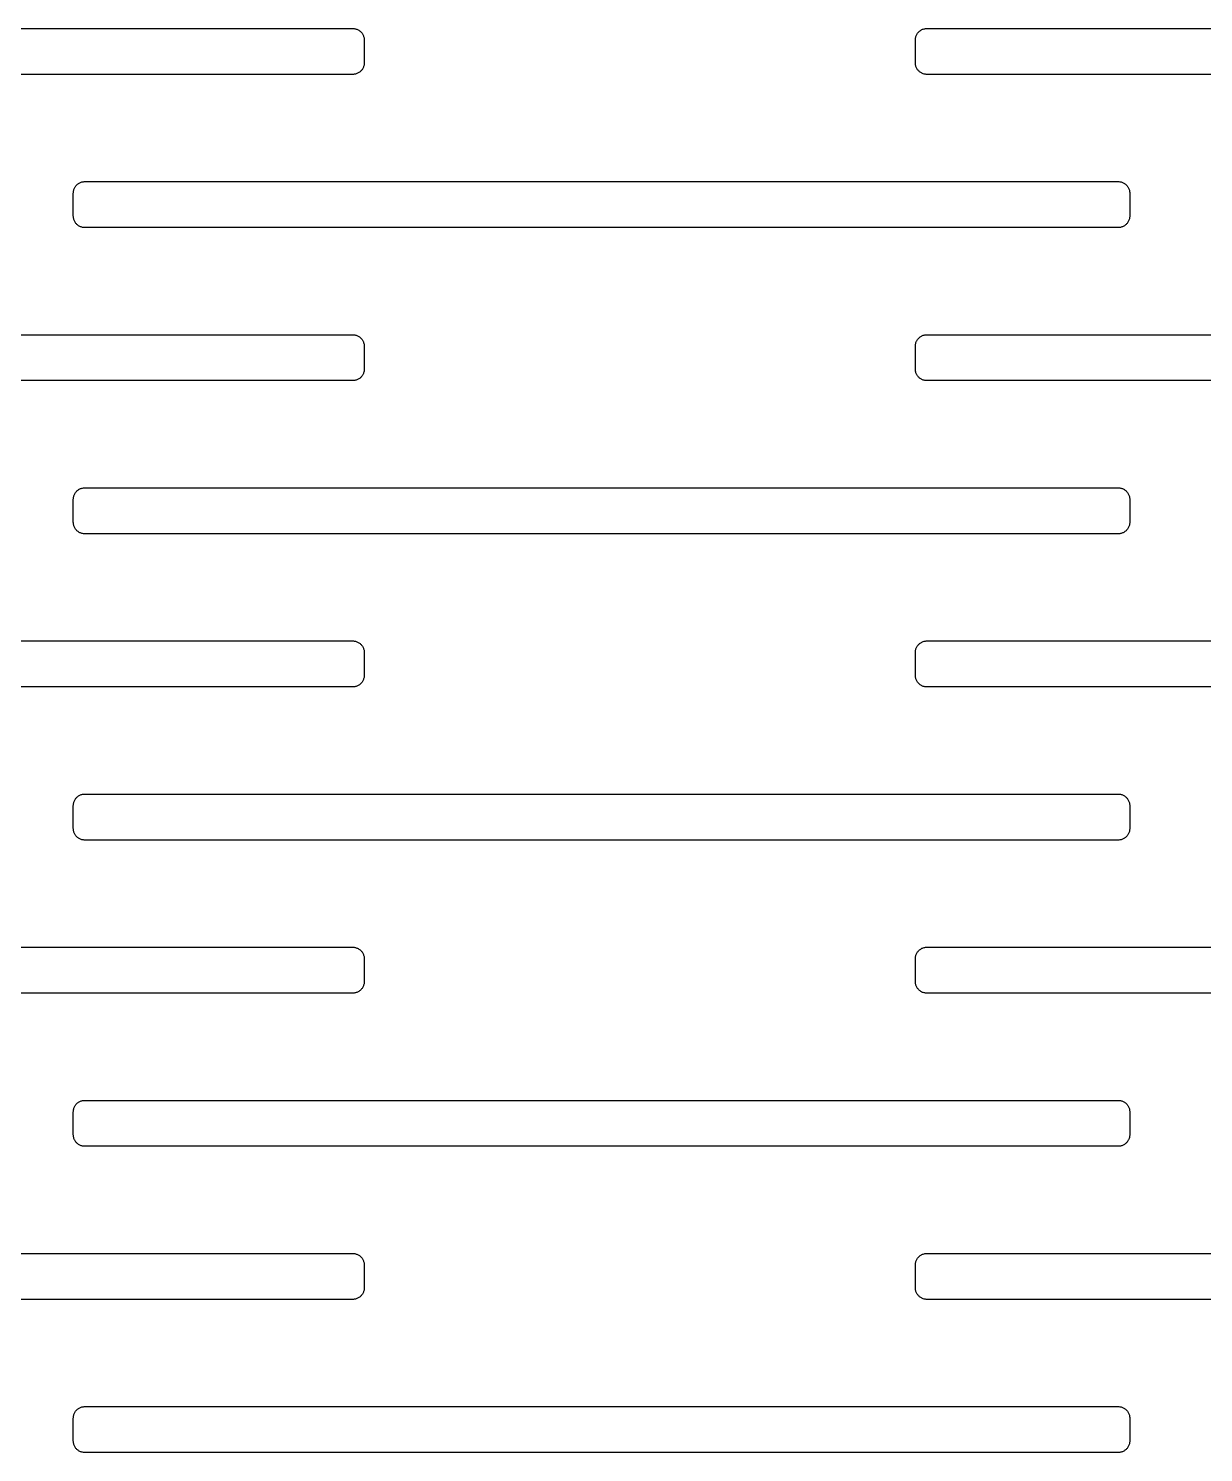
# Model space of a CAD drawing. Header units: metres. Extents: x -156 to 156, y -163 to 163.
# Drawn here: x -100.47 to -69.77, y -77.3 to -40.1 of the extents above; entities that cross this region are included whole.
import ezdxf

# ---------------------------------------------------------------- set-up
doc = ezdxf.new("R2010")
doc.units = ezdxf.units.M

msp = doc.modelspace()

# ---------------------------------------------------------------- linework, layer by layer
for p, q in [((-119, -40.1), (-92, -40.1)), ((-92, -40.1), (-91.9812, -40.1006)), ((-91.9812, -40.1006), (-91.9624, -40.1024)), ((-91.9624, -40.1024), (-91.9438, -40.1053)), ((-91.9438, -40.1053), (-91.9254, -40.1094)), ((-91.9254, -40.1094), (-91.9073, -40.1147)), ((-91.9073, -40.1147), (-91.8896, -40.1211)), ((-91.8896, -40.1211), (-91.8723, -40.1286)), ((-91.8723, -40.1286), (-91.8555, -40.1371)), ((-91.8555, -40.1371), (-91.8392, -40.1467)), ((-91.8392, -40.1467), (-91.8237, -40.1573)), ((-91.8237, -40.1573), (-91.8088, -40.1688)), ((-91.8088, -40.1688), (-91.7946, -40.1813)), ((-77.2054, -40.1813), (-77.1912, -40.1688)), ((-77.1912, -40.1688), (-77.1763, -40.1573)), ((-77.1763, -40.1573), (-77.1608, -40.1467)), ((-77.1608, -40.1467), (-77.1445, -40.1371)), ((-77.1445, -40.1371), (-77.1277, -40.1286)), ((-77.1277, -40.1286), (-77.1104, -40.1211)), ((-77.1104, -40.1211), (-77.0927, -40.1147)), ((-77.0927, -40.1147), (-77.0746, -40.1094)), ((-77.0746, -40.1094), (-77.0562, -40.1053)), ((-77.0562, -40.1053), (-77.0376, -40.1024)), ((-77.0376, -40.1024), (-77.0188, -40.1006)), ((-77.0188, -40.1006), (-77, -40.1)), ((-77, -40.1), (-50, -40.1)), ((-91.7946, -40.1813), (-91.7813, -40.1946)), ((-91.7813, -40.1946), (-91.7688, -40.2088)), ((-91.7688, -40.2088), (-91.7573, -40.2237)), ((-91.7573, -40.2237), (-91.7467, -40.2392)), ((-91.7467, -40.2392), (-91.7371, -40.2555)), ((-91.7371, -40.2555), (-91.7285, -40.2723)), ((-91.7285, -40.2723), (-91.7211, -40.2896)), ((-91.7211, -40.2896), (-91.7147, -40.3073)), ((-91.7147, -40.3073), (-91.7094, -40.3254)), ((-91.7094, -40.3254), (-91.7053, -40.3438)), ((-91.7053, -40.3438), (-91.7024, -40.3624)), ((-91.7024, -40.3624), (-91.7006, -40.3812)), ((-91.7006, -40.3812), (-91.7, -40.4)), ((-91.7, -40.4), (-91.7, -41)), ((-77.3, -40.4), (-77.2994, -40.3812)), ((-77.3, -41), (-77.3, -40.4)), ((-77.2994, -40.3812), (-77.2976, -40.3624)), ((-77.2976, -40.3624), (-77.2947, -40.3438)), ((-77.2947, -40.3438), (-77.2906, -40.3254)), ((-77.2906, -40.3254), (-77.2853, -40.3073)), ((-77.2853, -40.3073), (-77.2789, -40.2896)), ((-77.2789, -40.2896), (-77.2714, -40.2723)), ((-77.2714, -40.2723), (-77.2629, -40.2555)), ((-77.2629, -40.2555), (-77.2533, -40.2392)), ((-77.2533, -40.2392), (-77.2427, -40.2237)), ((-77.2427, -40.2237), (-77.2312, -40.2088)), ((-77.2312, -40.2088), (-77.2187, -40.1946)), ((-77.2187, -40.1946), (-77.2054, -40.1813)), ((-91.9254, -41.2906), (-91.9438, -41.2947)), ((-91.9073, -41.2853), (-91.9254, -41.2906)), ((-91.8896, -41.2789), (-91.9073, -41.2853)), ((-91.8723, -41.2714), (-91.8896, -41.2789)), ((-91.8555, -41.2629), (-91.8723, -41.2714)), ((-91.8392, -41.2533), (-91.8555, -41.2629)), ((-91.8237, -41.2427), (-91.8392, -41.2533)), ((-91.8088, -41.2312), (-91.8237, -41.2427)), ((-91.7946, -41.2187), (-91.8088, -41.2312)), ((-91.7813, -41.2054), (-91.7946, -41.2187)), ((-91.7688, -41.1912), (-91.7813, -41.2054)), ((-91.7573, -41.1763), (-91.7688, -41.1912)), ((-91.7467, -41.1607), (-91.7573, -41.1763)), ((-91.7371, -41.1445), (-91.7467, -41.1607)), ((-91.7285, -41.1277), (-91.7371, -41.1445)), ((-91.7211, -41.1104), (-91.7285, -41.1277)), ((-91.7147, -41.0927), (-91.7211, -41.1104)), ((-91.7094, -41.0746), (-91.7147, -41.0927)), ((-91.7053, -41.0562), (-91.7094, -41.0746)), ((-91.7024, -41.0376), (-91.7053, -41.0562)), ((-91.7006, -41.0188), (-91.7024, -41.0376)), ((-91.7, -41), (-91.7006, -41.0188)), ((-77.2994, -41.0188), (-77.3, -41)), ((-77.2976, -41.0376), (-77.2994, -41.0188)), ((-77.2947, -41.0562), (-77.2976, -41.0376)), ((-77.2906, -41.0746), (-77.2947, -41.0562)), ((-77.2853, -41.0927), (-77.2906, -41.0746)), ((-77.2789, -41.1104), (-77.2853, -41.0927)), ((-77.2714, -41.1277), (-77.2789, -41.1104)), ((-77.2629, -41.1445), (-77.2714, -41.1277)), ((-77.2533, -41.1607), (-77.2629, -41.1445)), ((-77.2427, -41.1763), (-77.2533, -41.1607)), ((-77.2312, -41.1912), (-77.2427, -41.1763)), ((-77.2187, -41.2054), (-77.2312, -41.1912)), ((-77.2054, -41.2187), (-77.2187, -41.2054)), ((-77.1912, -41.2312), (-77.2054, -41.2187)), ((-77.1763, -41.2427), (-77.1912, -41.2312)), ((-77.1608, -41.2533), (-77.1763, -41.2427)), ((-77.1445, -41.2629), (-77.1608, -41.2533)), ((-77.1277, -41.2714), (-77.1445, -41.2629)), ((-77.1104, -41.2789), (-77.1277, -41.2714)), ((-77.0927, -41.2853), (-77.1104, -41.2789)), ((-77.0746, -41.2906), (-77.0927, -41.2853)), ((-77.0562, -41.2947), (-77.0746, -41.2906)), ((-92, -41.3), (-119, -41.3)), ((-91.9812, -41.2994), (-92, -41.3)), ((-91.9624, -41.2976), (-91.9812, -41.2994)), ((-91.9438, -41.2947), (-91.9624, -41.2976)), ((-77.0376, -41.2976), (-77.0562, -41.2947)), ((-77.0188, -41.2994), (-77.0376, -41.2976)), ((-77, -41.3), (-77.0188, -41.2994)), ((-50, -41.3), (-77, -41.3)), ((-99.2714, -44.2723), (-99.2629, -44.2555)), ((-99.2629, -44.2555), (-99.2533, -44.2392)), ((-99.2533, -44.2392), (-99.2427, -44.2237)), ((-99.2427, -44.2237), (-99.2312, -44.2088)), ((-99.2312, -44.2088), (-99.2187, -44.1946)), ((-99.2187, -44.1946), (-99.2054, -44.1813)), ((-99.2054, -44.1813), (-99.1912, -44.1688)), ((-99.1912, -44.1688), (-99.1763, -44.1573)), ((-99.1763, -44.1573), (-99.1608, -44.1467)), ((-99.1608, -44.1467), (-99.1445, -44.1371)), ((-99.1445, -44.1371), (-99.1277, -44.1286)), ((-99.1277, -44.1286), (-99.1104, -44.1211)), ((-99.1104, -44.1211), (-99.0927, -44.1147)), ((-99.0927, -44.1147), (-99.0746, -44.1094)), ((-99.0746, -44.1094), (-99.0562, -44.1053)), ((-99.0562, -44.1053), (-99.0376, -44.1024)), ((-99.0376, -44.1024), (-99.0188, -44.1006)), ((-99.0188, -44.1006), (-99, -44.1)), ((-99, -44.1), (-72, -44.1)), ((-72, -44.1), (-71.9812, -44.1006)), ((-71.9812, -44.1006), (-71.9624, -44.1024)), ((-71.9624, -44.1024), (-71.9438, -44.1053)), ((-71.9438, -44.1053), (-71.9254, -44.1094)), ((-71.9254, -44.1094), (-71.9073, -44.1147)), ((-71.9073, -44.1147), (-71.8896, -44.1211)), ((-71.8896, -44.1211), (-71.8723, -44.1286)), ((-71.8723, -44.1286), (-71.8555, -44.1371)), ((-71.8555, -44.1371), (-71.8392, -44.1467)), ((-71.8392, -44.1467), (-71.8237, -44.1573)), ((-71.8237, -44.1573), (-71.8088, -44.1688)), ((-71.8088, -44.1688), (-71.7946, -44.1813)), ((-71.7946, -44.1813), (-71.7813, -44.1946)), ((-71.7813, -44.1946), (-71.7688, -44.2088)), ((-71.7688, -44.2088), (-71.7573, -44.2237)), ((-71.7573, -44.2237), (-71.7467, -44.2392)), ((-71.7467, -44.2392), (-71.7371, -44.2555)), ((-71.7371, -44.2555), (-71.7285, -44.2723)), ((-99.3, -44.4), (-99.2994, -44.3812)), ((-99.3, -45), (-99.3, -44.4)), ((-99.2994, -44.3812), (-99.2976, -44.3624)), ((-99.2976, -44.3624), (-99.2947, -44.3438)), ((-99.2947, -44.3438), (-99.2906, -44.3254)), ((-99.2906, -44.3254), (-99.2853, -44.3073)), ((-99.2853, -44.3073), (-99.2789, -44.2896)), ((-99.2789, -44.2896), (-99.2714, -44.2723)), ((-71.7285, -44.2723), (-71.7211, -44.2896)), ((-71.7211, -44.2896), (-71.7147, -44.3073)), ((-71.7147, -44.3073), (-71.7094, -44.3254)), ((-71.7094, -44.3254), (-71.7053, -44.3438)), ((-71.7053, -44.3438), (-71.7024, -44.3624)), ((-71.7024, -44.3624), (-71.7006, -44.3812)), ((-71.7006, -44.3812), (-71.7, -44.4)), ((-71.7, -44.4), (-71.7, -45)), ((-99.2994, -45.0188), (-99.3, -45)), ((-71.7, -45), (-71.7006, -45.0188)), ((-99.2976, -45.0376), (-99.2994, -45.0188)), ((-99.2947, -45.0562), (-99.2976, -45.0376)), ((-99.2906, -45.0746), (-99.2947, -45.0562)), ((-99.2853, -45.0927), (-99.2906, -45.0746)), ((-99.2789, -45.1104), (-99.2853, -45.0927)), ((-99.2714, -45.1277), (-99.2789, -45.1104)), ((-99.2629, -45.1445), (-99.2714, -45.1277)), ((-99.2533, -45.1607), (-99.2629, -45.1445)), ((-99.2427, -45.1763), (-99.2533, -45.1607)), ((-99.2312, -45.1912), (-99.2427, -45.1763)), ((-99.2187, -45.2054), (-99.2312, -45.1912)), ((-99.2054, -45.2187), (-99.2187, -45.2054)), ((-99.1912, -45.2312), (-99.2054, -45.2187)), ((-99.1763, -45.2427), (-99.1912, -45.2312)), ((-99.1608, -45.2533), (-99.1763, -45.2427)), ((-99.1445, -45.2629), (-99.1608, -45.2533)), ((-99.1277, -45.2714), (-99.1445, -45.2629)), ((-99.1104, -45.2789), (-99.1277, -45.2714)), ((-99.0927, -45.2853), (-99.1104, -45.2789)), ((-99.0746, -45.2906), (-99.0927, -45.2853)), ((-99.0562, -45.2947), (-99.0746, -45.2906)), ((-99.0376, -45.2976), (-99.0562, -45.2947)), ((-99.0188, -45.2994), (-99.0376, -45.2976)), ((-99, -45.3), (-99.0188, -45.2994)), ((-72, -45.3), (-99, -45.3)), ((-71.9812, -45.2994), (-72, -45.3)), ((-71.9624, -45.2976), (-71.9812, -45.2994)), ((-71.9438, -45.2947), (-71.9624, -45.2976)), ((-71.9254, -45.2906), (-71.9438, -45.2947)), ((-71.9073, -45.2853), (-71.9254, -45.2906)), ((-71.8896, -45.2789), (-71.9073, -45.2853)), ((-71.8723, -45.2714), (-71.8896, -45.2789)), ((-71.8555, -45.2629), (-71.8723, -45.2714)), ((-71.8392, -45.2533), (-71.8555, -45.2629)), ((-71.8237, -45.2427), (-71.8392, -45.2533)), ((-71.8088, -45.2312), (-71.8237, -45.2427)), ((-71.7946, -45.2187), (-71.8088, -45.2312)), ((-71.7813, -45.2054), (-71.7946, -45.2187)), ((-71.7688, -45.1912), (-71.7813, -45.2054)), ((-71.7573, -45.1763), (-71.7688, -45.1912)), ((-71.7467, -45.1607), (-71.7573, -45.1763)), ((-71.7371, -45.1445), (-71.7467, -45.1607)), ((-71.7285, -45.1277), (-71.7371, -45.1445)), ((-71.7211, -45.1104), (-71.7285, -45.1277)), ((-71.7147, -45.0927), (-71.7211, -45.1104)), ((-71.7094, -45.0746), (-71.7147, -45.0927)), ((-71.7053, -45.0562), (-71.7094, -45.0746)), ((-71.7024, -45.0376), (-71.7053, -45.0562)), ((-71.7006, -45.0188), (-71.7024, -45.0376)), ((-119, -48.1), (-92, -48.1)), ((-92, -48.1), (-91.9812, -48.1006)), ((-91.9812, -48.1006), (-91.9624, -48.1024)), ((-91.9624, -48.1024), (-91.9438, -48.1053)), ((-91.9438, -48.1053), (-91.9254, -48.1094)), ((-91.9254, -48.1094), (-91.9073, -48.1147)), ((-91.9073, -48.1147), (-91.8896, -48.1211)), ((-91.8896, -48.1211), (-91.8723, -48.1286)), ((-91.8723, -48.1286), (-91.8555, -48.1371)), ((-91.8555, -48.1371), (-91.8392, -48.1467)), ((-91.8392, -48.1467), (-91.8237, -48.1573)), ((-91.8237, -48.1573), (-91.8088, -48.1688)), ((-91.8088, -48.1688), (-91.7946, -48.1813)), ((-91.7946, -48.1813), (-91.7813, -48.1946)), ((-91.7813, -48.1946), (-91.7688, -48.2088)), ((-91.7688, -48.2088), (-91.7573, -48.2237)), ((-91.7573, -48.2237), (-91.7467, -48.2392)), ((-91.7467, -48.2392), (-91.7371, -48.2555)), ((-91.7371, -48.2555), (-91.7285, -48.2723)), ((-91.7285, -48.2723), (-91.7211, -48.2896)), ((-91.7211, -48.2896), (-91.7147, -48.3073)), ((-91.7147, -48.3073), (-91.7094, -48.3254)), ((-91.7094, -48.3254), (-91.7053, -48.3438)), ((-91.7053, -48.3438), (-91.7024, -48.3624)), ((-77.2976, -48.3624), (-77.2947, -48.3438)), ((-77.2947, -48.3438), (-77.2906, -48.3254)), ((-77.2906, -48.3254), (-77.2853, -48.3073)), ((-77.2853, -48.3073), (-77.2789, -48.2896)), ((-77.2789, -48.2896), (-77.2714, -48.2723)), ((-77.2714, -48.2723), (-77.2629, -48.2555)), ((-77.2629, -48.2555), (-77.2533, -48.2392)), ((-77.2533, -48.2392), (-77.2427, -48.2237)), ((-77.2427, -48.2237), (-77.2312, -48.2088)), ((-77.2312, -48.2088), (-77.2187, -48.1946)), ((-77.2187, -48.1946), (-77.2054, -48.1813)), ((-77.2054, -48.1813), (-77.1912, -48.1688)), ((-77.1912, -48.1688), (-77.1763, -48.1573)), ((-77.1763, -48.1573), (-77.1608, -48.1467)), ((-77.1608, -48.1467), (-77.1445, -48.1371)), ((-77.1445, -48.1371), (-77.1277, -48.1286)), ((-77.1277, -48.1286), (-77.1104, -48.1211)), ((-77.1104, -48.1211), (-77.0927, -48.1147)), ((-77.0927, -48.1147), (-77.0746, -48.1094)), ((-77.0746, -48.1094), (-77.0562, -48.1053)), ((-77.0562, -48.1053), (-77.0376, -48.1024)), ((-77.0376, -48.1024), (-77.0188, -48.1006)), ((-77.0188, -48.1006), (-77, -48.1)), ((-77, -48.1), (-50, -48.1)), ((-91.7024, -48.3624), (-91.7006, -48.3812)), ((-91.7006, -48.3812), (-91.7, -48.4)), ((-91.7, -48.4), (-91.7, -49)), ((-77.3, -48.4), (-77.2994, -48.3812)), ((-77.3, -49), (-77.3, -48.4)), ((-77.2994, -48.3812), (-77.2976, -48.3624)), ((-91.7147, -49.0927), (-91.7211, -49.1104)), ((-91.7094, -49.0746), (-91.7147, -49.0927)), ((-91.7053, -49.0562), (-91.7094, -49.0746)), ((-91.7024, -49.0376), (-91.7053, -49.0562)), ((-91.7006, -49.0188), (-91.7024, -49.0376)), ((-91.7, -49), (-91.7006, -49.0188)), ((-77.2994, -49.0188), (-77.3, -49)), ((-77.2976, -49.0376), (-77.2994, -49.0188)), ((-77.2947, -49.0562), (-77.2976, -49.0376)), ((-77.2906, -49.0746), (-77.2947, -49.0562)), ((-77.2853, -49.0927), (-77.2906, -49.0746)), ((-77.2789, -49.1104), (-77.2853, -49.0927)), ((-92, -49.3), (-119, -49.3)), ((-91.9812, -49.2994), (-92, -49.3)), ((-91.9624, -49.2976), (-91.9812, -49.2994)), ((-91.9438, -49.2947), (-91.9624, -49.2976)), ((-91.9254, -49.2906), (-91.9438, -49.2947)), ((-91.9073, -49.2853), (-91.9254, -49.2906)), ((-91.8896, -49.2789), (-91.9073, -49.2853)), ((-91.8723, -49.2714), (-91.8896, -49.2789)), ((-91.8555, -49.2629), (-91.8723, -49.2714)), ((-91.8392, -49.2533), (-91.8555, -49.2629)), ((-91.8237, -49.2427), (-91.8392, -49.2533)), ((-91.8088, -49.2312), (-91.8237, -49.2427)), ((-91.7946, -49.2187), (-91.8088, -49.2312)), ((-91.7813, -49.2054), (-91.7946, -49.2187)), ((-91.7688, -49.1912), (-91.7813, -49.2054)), ((-91.7573, -49.1763), (-91.7688, -49.1912)), ((-91.7467, -49.1607), (-91.7573, -49.1763)), ((-91.7371, -49.1445), (-91.7467, -49.1607)), ((-91.7285, -49.1277), (-91.7371, -49.1445)), ((-91.7211, -49.1104), (-91.7285, -49.1277)), ((-77.2714, -49.1277), (-77.2789, -49.1104)), ((-77.2629, -49.1445), (-77.2714, -49.1277)), ((-77.2533, -49.1607), (-77.2629, -49.1445)), ((-77.2427, -49.1763), (-77.2533, -49.1607)), ((-77.2312, -49.1912), (-77.2427, -49.1763)), ((-77.2187, -49.2054), (-77.2312, -49.1912)), ((-77.2054, -49.2187), (-77.2187, -49.2054)), ((-77.1912, -49.2312), (-77.2054, -49.2187)), ((-77.1763, -49.2427), (-77.1912, -49.2312)), ((-77.1608, -49.2533), (-77.1763, -49.2427)), ((-77.1445, -49.2629), (-77.1608, -49.2533)), ((-77.1277, -49.2714), (-77.1445, -49.2629)), ((-77.1104, -49.2789), (-77.1277, -49.2714)), ((-77.0927, -49.2853), (-77.1104, -49.2789)), ((-77.0746, -49.2906), (-77.0927, -49.2853)), ((-77.0562, -49.2947), (-77.0746, -49.2906)), ((-77.0376, -49.2976), (-77.0562, -49.2947)), ((-77.0188, -49.2994), (-77.0376, -49.2976)), ((-77, -49.3), (-77.0188, -49.2994)), ((-50, -49.3), (-77, -49.3)), ((-99.3, -52.4), (-99.2994, -52.3812)), ((-99.3, -53), (-99.3, -52.4)), ((-99.2994, -52.3812), (-99.2976, -52.3624)), ((-99.2976, -52.3624), (-99.2947, -52.3438)), ((-99.2947, -52.3438), (-99.2906, -52.3254)), ((-99.2906, -52.3254), (-99.2853, -52.3073)), ((-99.2853, -52.3073), (-99.2789, -52.2896)), ((-99.2789, -52.2896), (-99.2714, -52.2723)), ((-99.2714, -52.2723), (-99.2629, -52.2555)), ((-99.2629, -52.2555), (-99.2533, -52.2392)), ((-99.2533, -52.2392), (-99.2427, -52.2237)), ((-99.2427, -52.2237), (-99.2312, -52.2088)), ((-99.2312, -52.2088), (-99.2187, -52.1946)), ((-99.2187, -52.1946), (-99.2054, -52.1813)), ((-99.2054, -52.1813), (-99.1912, -52.1688)), ((-99.1912, -52.1688), (-99.1763, -52.1573)), ((-99.1763, -52.1573), (-99.1608, -52.1467)), ((-99.1608, -52.1467), (-99.1445, -52.1371)), ((-99.1445, -52.1371), (-99.1277, -52.1286)), ((-99.1277, -52.1286), (-99.1104, -52.1211)), ((-99.1104, -52.1211), (-99.0927, -52.1147)), ((-99.0927, -52.1147), (-99.0746, -52.1094)), ((-99.0746, -52.1094), (-99.0562, -52.1053)), ((-99.0562, -52.1053), (-99.0376, -52.1024)), ((-99.0376, -52.1024), (-99.0188, -52.1006)), ((-99.0188, -52.1006), (-99, -52.1)), ((-99, -52.1), (-72, -52.1)), ((-72, -52.1), (-71.9812, -52.1006)), ((-71.9812, -52.1006), (-71.9624, -52.1024)), ((-71.9624, -52.1024), (-71.9438, -52.1053)), ((-71.9438, -52.1053), (-71.9254, -52.1094)), ((-71.9254, -52.1094), (-71.9073, -52.1147)), ((-71.9073, -52.1147), (-71.8896, -52.1211)), ((-71.8896, -52.1211), (-71.8723, -52.1286)), ((-71.8723, -52.1286), (-71.8555, -52.1371)), ((-71.8555, -52.1371), (-71.8392, -52.1467)), ((-71.8392, -52.1467), (-71.8237, -52.1573)), ((-71.8237, -52.1573), (-71.8088, -52.1688)), ((-71.8088, -52.1688), (-71.7946, -52.1813)), ((-71.7946, -52.1813), (-71.7813, -52.1946)), ((-71.7813, -52.1946), (-71.7688, -52.2088)), ((-71.7688, -52.2088), (-71.7573, -52.2237)), ((-71.7573, -52.2237), (-71.7467, -52.2392)), ((-71.7467, -52.2392), (-71.7371, -52.2555)), ((-71.7371, -52.2555), (-71.7285, -52.2723)), ((-71.7285, -52.2723), (-71.7211, -52.2896)), ((-71.7211, -52.2896), (-71.7147, -52.3073)), ((-71.7147, -52.3073), (-71.7094, -52.3254)), ((-71.7094, -52.3254), (-71.7053, -52.3438)), ((-71.7053, -52.3438), (-71.7024, -52.3624)), ((-71.7024, -52.3624), (-71.7006, -52.3812)), ((-71.7006, -52.3812), (-71.7, -52.4)), ((-71.7, -52.4), (-71.7, -53)), ((-99.2994, -53.0188), (-99.3, -53)), ((-99.2976, -53.0376), (-99.2994, -53.0188)), ((-99.2947, -53.0562), (-99.2976, -53.0376)), ((-99.2906, -53.0746), (-99.2947, -53.0562)), ((-99.2853, -53.0927), (-99.2906, -53.0746)), ((-99.2789, -53.1104), (-99.2853, -53.0927)), ((-99.2714, -53.1277), (-99.2789, -53.1104)), ((-99.2629, -53.1445), (-99.2714, -53.1277)), ((-99.2533, -53.1607), (-99.2629, -53.1445)), ((-99.2427, -53.1763), (-99.2533, -53.1607)), ((-99.2312, -53.1912), (-99.2427, -53.1763)), ((-99.2187, -53.2054), (-99.2312, -53.1912)), ((-71.7688, -53.1912), (-71.7813, -53.2054)), ((-71.7573, -53.1763), (-71.7688, -53.1912)), ((-71.7467, -53.1607), (-71.7573, -53.1763)), ((-71.7371, -53.1445), (-71.7467, -53.1607)), ((-71.7285, -53.1277), (-71.7371, -53.1445)), ((-71.7211, -53.1104), (-71.7285, -53.1277)), ((-71.7147, -53.0927), (-71.7211, -53.1104)), ((-71.7094, -53.0746), (-71.7147, -53.0927)), ((-71.7053, -53.0562), (-71.7094, -53.0746)), ((-71.7024, -53.0376), (-71.7053, -53.0562)), ((-71.7006, -53.0188), (-71.7024, -53.0376)), ((-71.7, -53), (-71.7006, -53.0188)), ((-99.2054, -53.2187), (-99.2187, -53.2054)), ((-99.1912, -53.2312), (-99.2054, -53.2187)), ((-99.1763, -53.2427), (-99.1912, -53.2312)), ((-99.1608, -53.2533), (-99.1763, -53.2427)), ((-99.1445, -53.2629), (-99.1608, -53.2533)), ((-99.1277, -53.2714), (-99.1445, -53.2629)), ((-99.1104, -53.2789), (-99.1277, -53.2714)), ((-99.0927, -53.2853), (-99.1104, -53.2789)), ((-99.0746, -53.2906), (-99.0927, -53.2853)), ((-99.0562, -53.2947), (-99.0746, -53.2906)), ((-99.0376, -53.2976), (-99.0562, -53.2947)), ((-99.0188, -53.2994), (-99.0376, -53.2976)), ((-99, -53.3), (-99.0188, -53.2994)), ((-72, -53.3), (-99, -53.3)), ((-71.9812, -53.2994), (-72, -53.3)), ((-71.9624, -53.2976), (-71.9812, -53.2994)), ((-71.9438, -53.2947), (-71.9624, -53.2976)), ((-71.9254, -53.2906), (-71.9438, -53.2947)), ((-71.9073, -53.2853), (-71.9254, -53.2906)), ((-71.8896, -53.2789), (-71.9073, -53.2853)), ((-71.8723, -53.2714), (-71.8896, -53.2789)), ((-71.8555, -53.2629), (-71.8723, -53.2714)), ((-71.8392, -53.2533), (-71.8555, -53.2629)), ((-71.8237, -53.2427), (-71.8392, -53.2533)), ((-71.8088, -53.2312), (-71.8237, -53.2427)), ((-71.7946, -53.2187), (-71.8088, -53.2312)), ((-71.7813, -53.2054), (-71.7946, -53.2187)), ((-119, -56.1), (-92, -56.1)), ((-92, -56.1), (-91.9812, -56.1006)), ((-91.9812, -56.1006), (-91.9624, -56.1024)), ((-91.9624, -56.1024), (-91.9438, -56.1053)), ((-91.9438, -56.1053), (-91.9254, -56.1094)), ((-91.9254, -56.1094), (-91.9073, -56.1147)), ((-91.9073, -56.1147), (-91.8896, -56.1211)), ((-91.8896, -56.1211), (-91.8723, -56.1286)), ((-91.8723, -56.1286), (-91.8555, -56.1371)), ((-91.8555, -56.1371), (-91.8392, -56.1467)), ((-91.8392, -56.1467), (-91.8237, -56.1573)), ((-91.8237, -56.1573), (-91.8088, -56.1688)), ((-91.8088, -56.1688), (-91.7946, -56.1813)), ((-77.2054, -56.1813), (-77.1912, -56.1688)), ((-77.1912, -56.1688), (-77.1763, -56.1573)), ((-77.1763, -56.1573), (-77.1608, -56.1467)), ((-77.1608, -56.1467), (-77.1445, -56.1371)), ((-77.1445, -56.1371), (-77.1277, -56.1286)), ((-77.1277, -56.1286), (-77.1104, -56.1211)), ((-77.1104, -56.1211), (-77.0927, -56.1147)), ((-77.0927, -56.1147), (-77.0746, -56.1094)), ((-77.0746, -56.1094), (-77.0562, -56.1053)), ((-77.0562, -56.1053), (-77.0376, -56.1024)), ((-77.0376, -56.1024), (-77.0188, -56.1006)), ((-77.0188, -56.1006), (-77, -56.1)), ((-77, -56.1), (-50, -56.1)), ((-91.7946, -56.1813), (-91.7813, -56.1946)), ((-91.7813, -56.1946), (-91.7688, -56.2088)), ((-91.7688, -56.2088), (-91.7573, -56.2237)), ((-91.7573, -56.2237), (-91.7467, -56.2392)), ((-91.7467, -56.2392), (-91.7371, -56.2555)), ((-91.7371, -56.2555), (-91.7285, -56.2723)), ((-91.7285, -56.2723), (-91.7211, -56.2896)), ((-91.7211, -56.2896), (-91.7147, -56.3073)), ((-91.7147, -56.3073), (-91.7094, -56.3254)), ((-91.7094, -56.3254), (-91.7053, -56.3438)), ((-91.7053, -56.3438), (-91.7024, -56.3624)), ((-91.7024, -56.3624), (-91.7006, -56.3812)), ((-91.7006, -56.3812), (-91.7, -56.4)), ((-91.7, -56.4), (-91.7, -57)), ((-77.3, -56.4), (-77.2994, -56.3812)), ((-77.3, -57), (-77.3, -56.4)), ((-77.2994, -56.3812), (-77.2976, -56.3624)), ((-77.2976, -56.3624), (-77.2947, -56.3438)), ((-77.2947, -56.3438), (-77.2906, -56.3254)), ((-77.2906, -56.3254), (-77.2853, -56.3073)), ((-77.2853, -56.3073), (-77.2789, -56.2896)), ((-77.2789, -56.2896), (-77.2714, -56.2723)), ((-77.2714, -56.2723), (-77.2629, -56.2555)), ((-77.2629, -56.2555), (-77.2533, -56.2392)), ((-77.2533, -56.2392), (-77.2427, -56.2237)), ((-77.2427, -56.2237), (-77.2312, -56.2088)), ((-77.2312, -56.2088), (-77.2187, -56.1946)), ((-77.2187, -56.1946), (-77.2054, -56.1813)), ((-91.9073, -57.2853), (-91.9254, -57.2906)), ((-91.8896, -57.2789), (-91.9073, -57.2853)), ((-91.8723, -57.2714), (-91.8896, -57.2789)), ((-91.8555, -57.2629), (-91.8723, -57.2714)), ((-91.8392, -57.2533), (-91.8555, -57.2629)), ((-91.8237, -57.2427), (-91.8392, -57.2533)), ((-91.8088, -57.2312), (-91.8237, -57.2427)), ((-91.7946, -57.2187), (-91.8088, -57.2312)), ((-91.7813, -57.2054), (-91.7946, -57.2187)), ((-91.7688, -57.1912), (-91.7813, -57.2054)), ((-91.7573, -57.1763), (-91.7688, -57.1912)), ((-91.7467, -57.1607), (-91.7573, -57.1763)), ((-91.7371, -57.1445), (-91.7467, -57.1607)), ((-91.7285, -57.1277), (-91.7371, -57.1445)), ((-91.7211, -57.1104), (-91.7285, -57.1277)), ((-91.7147, -57.0927), (-91.7211, -57.1104)), ((-91.7094, -57.0746), (-91.7147, -57.0927)), ((-91.7053, -57.0562), (-91.7094, -57.0746)), ((-91.7024, -57.0376), (-91.7053, -57.0562)), ((-91.7006, -57.0188), (-91.7024, -57.0376)), ((-91.7, -57), (-91.7006, -57.0188)), ((-77.2994, -57.0188), (-77.3, -57)), ((-77.2976, -57.0376), (-77.2994, -57.0188)), ((-77.2947, -57.0562), (-77.2976, -57.0376)), ((-77.2906, -57.0746), (-77.2947, -57.0562)), ((-77.2853, -57.0927), (-77.2906, -57.0746)), ((-77.2789, -57.1104), (-77.2853, -57.0927)), ((-77.2714, -57.1277), (-77.2789, -57.1104)), ((-77.2629, -57.1445), (-77.2714, -57.1277)), ((-77.2533, -57.1607), (-77.2629, -57.1445)), ((-77.2427, -57.1763), (-77.2533, -57.1607)), ((-77.2312, -57.1912), (-77.2427, -57.1763)), ((-77.2187, -57.2054), (-77.2312, -57.1912)), ((-77.2054, -57.2187), (-77.2187, -57.2054)), ((-77.1912, -57.2312), (-77.2054, -57.2187)), ((-77.1763, -57.2427), (-77.1912, -57.2312)), ((-77.1608, -57.2533), (-77.1763, -57.2427)), ((-77.1445, -57.2629), (-77.1608, -57.2533)), ((-77.1277, -57.2714), (-77.1445, -57.2629)), ((-77.1104, -57.2789), (-77.1277, -57.2714)), ((-77.0927, -57.2853), (-77.1104, -57.2789)), ((-77.0746, -57.2906), (-77.0927, -57.2853)), ((-92, -57.3), (-119, -57.3)), ((-91.9812, -57.2994), (-92, -57.3)), ((-91.9624, -57.2976), (-91.9812, -57.2994)), ((-91.9438, -57.2947), (-91.9624, -57.2976)), ((-91.9254, -57.2906), (-91.9438, -57.2947)), ((-77.0562, -57.2947), (-77.0746, -57.2906)), ((-77.0376, -57.2976), (-77.0562, -57.2947)), ((-77.0188, -57.2994), (-77.0376, -57.2976)), ((-77, -57.3), (-77.0188, -57.2994)), ((-50, -57.3), (-77, -57.3)), ((-99.2714, -60.2723), (-99.2629, -60.2555)), ((-99.2629, -60.2555), (-99.2533, -60.2392)), ((-99.2533, -60.2392), (-99.2427, -60.2237)), ((-99.2427, -60.2237), (-99.2312, -60.2088)), ((-99.2312, -60.2088), (-99.2187, -60.1946)), ((-99.2187, -60.1946), (-99.2054, -60.1813)), ((-99.2054, -60.1813), (-99.1912, -60.1688)), ((-99.1912, -60.1688), (-99.1763, -60.1573)), ((-99.1763, -60.1573), (-99.1608, -60.1467)), ((-99.1608, -60.1467), (-99.1445, -60.1371)), ((-99.1445, -60.1371), (-99.1277, -60.1286)), ((-99.1277, -60.1286), (-99.1104, -60.1211)), ((-99.1104, -60.1211), (-99.0927, -60.1147)), ((-99.0927, -60.1147), (-99.0746, -60.1094)), ((-99.0746, -60.1094), (-99.0562, -60.1053)), ((-99.0562, -60.1053), (-99.0376, -60.1024)), ((-99.0376, -60.1024), (-99.0188, -60.1006)), ((-99.0188, -60.1006), (-99, -60.1)), ((-99, -60.1), (-72, -60.1)), ((-72, -60.1), (-71.9812, -60.1006)), ((-71.9812, -60.1006), (-71.9624, -60.1024)), ((-71.9624, -60.1024), (-71.9438, -60.1053)), ((-71.9438, -60.1053), (-71.9254, -60.1094)), ((-71.9254, -60.1094), (-71.9073, -60.1147)), ((-71.9073, -60.1147), (-71.8896, -60.1211)), ((-71.8896, -60.1211), (-71.8723, -60.1286)), ((-71.8723, -60.1286), (-71.8555, -60.1371)), ((-71.8555, -60.1371), (-71.8392, -60.1467)), ((-71.8392, -60.1467), (-71.8237, -60.1573)), ((-71.8237, -60.1573), (-71.8088, -60.1688)), ((-71.8088, -60.1688), (-71.7946, -60.1813)), ((-71.7946, -60.1813), (-71.7813, -60.1946)), ((-71.7813, -60.1946), (-71.7688, -60.2088)), ((-71.7688, -60.2088), (-71.7573, -60.2237)), ((-71.7573, -60.2237), (-71.7467, -60.2392)), ((-71.7467, -60.2392), (-71.7371, -60.2555)), ((-71.7371, -60.2555), (-71.7285, -60.2723)), ((-99.3, -60.4), (-99.2994, -60.3812)), ((-99.3, -61), (-99.3, -60.4)), ((-99.2994, -60.3812), (-99.2976, -60.3624)), ((-99.2976, -60.3624), (-99.2947, -60.3438)), ((-99.2947, -60.3438), (-99.2906, -60.3254)), ((-99.2906, -60.3254), (-99.2853, -60.3073)), ((-99.2853, -60.3073), (-99.2789, -60.2896)), ((-99.2789, -60.2896), (-99.2714, -60.2723)), ((-71.7285, -60.2723), (-71.7211, -60.2896)), ((-71.7211, -60.2896), (-71.7147, -60.3073)), ((-71.7147, -60.3073), (-71.7094, -60.3254)), ((-71.7094, -60.3254), (-71.7053, -60.3438)), ((-71.7053, -60.3438), (-71.7024, -60.3624)), ((-71.7024, -60.3624), (-71.7006, -60.3812)), ((-71.7006, -60.3812), (-71.7, -60.4)), ((-71.7, -60.4), (-71.7, -61)), ((-99.2994, -61.0188), (-99.3, -61)), ((-71.7, -61), (-71.7006, -61.0188)), ((-99.2976, -61.0376), (-99.2994, -61.0188)), ((-99.2947, -61.0562), (-99.2976, -61.0376)), ((-99.2906, -61.0746), (-99.2947, -61.0562)), ((-99.2853, -61.0927), (-99.2906, -61.0746)), ((-99.2789, -61.1104), (-99.2853, -61.0927)), ((-99.2714, -61.1277), (-99.2789, -61.1104)), ((-99.2629, -61.1445), (-99.2714, -61.1277)), ((-99.2533, -61.1607), (-99.2629, -61.1445)), ((-99.2427, -61.1763), (-99.2533, -61.1607)), ((-99.2312, -61.1912), (-99.2427, -61.1763)), ((-99.2187, -61.2054), (-99.2312, -61.1912)), ((-99.2054, -61.2187), (-99.2187, -61.2054)), ((-99.1912, -61.2312), (-99.2054, -61.2187)), ((-99.1763, -61.2427), (-99.1912, -61.2312)), ((-99.1608, -61.2533), (-99.1763, -61.2427)), ((-99.1445, -61.2629), (-99.1608, -61.2533)), ((-99.1277, -61.2714), (-99.1445, -61.2629)), ((-99.1104, -61.2789), (-99.1277, -61.2714)), ((-99.0927, -61.2853), (-99.1104, -61.2789)), ((-99.0746, -61.2906), (-99.0927, -61.2853)), ((-99.0562, -61.2947), (-99.0746, -61.2906)), ((-99.0376, -61.2976), (-99.0562, -61.2947)), ((-99.0188, -61.2994), (-99.0376, -61.2976)), ((-99, -61.3), (-99.0188, -61.2994)), ((-72, -61.3), (-99, -61.3)), ((-71.9812, -61.2994), (-72, -61.3)), ((-71.9624, -61.2976), (-71.9812, -61.2994)), ((-71.9438, -61.2947), (-71.9624, -61.2976)), ((-71.9254, -61.2906), (-71.9438, -61.2947)), ((-71.9073, -61.2853), (-71.9254, -61.2906)), ((-71.8896, -61.2789), (-71.9073, -61.2853)), ((-71.8723, -61.2714), (-71.8896, -61.2789)), ((-71.8555, -61.2629), (-71.8723, -61.2714)), ((-71.8392, -61.2533), (-71.8555, -61.2629)), ((-71.8237, -61.2427), (-71.8392, -61.2533)), ((-71.8088, -61.2312), (-71.8237, -61.2427)), ((-71.7946, -61.2187), (-71.8088, -61.2312)), ((-71.7813, -61.2054), (-71.7946, -61.2187)), ((-71.7688, -61.1912), (-71.7813, -61.2054)), ((-71.7573, -61.1763), (-71.7688, -61.1912)), ((-71.7467, -61.1607), (-71.7573, -61.1763)), ((-71.7371, -61.1445), (-71.7467, -61.1607)), ((-71.7285, -61.1277), (-71.7371, -61.1445)), ((-71.7211, -61.1104), (-71.7285, -61.1277)), ((-71.7147, -61.0927), (-71.7211, -61.1104)), ((-71.7094, -61.0746), (-71.7147, -61.0927)), ((-71.7053, -61.0562), (-71.7094, -61.0746)), ((-71.7024, -61.0376), (-71.7053, -61.0562)), ((-71.7006, -61.0188), (-71.7024, -61.0376)), ((-119, -64.1), (-92, -64.1)), ((-92, -64.1), (-91.9812, -64.1006)), ((-91.9812, -64.1006), (-91.9624, -64.1024)), ((-91.9624, -64.1024), (-91.9438, -64.1053)), ((-91.9438, -64.1053), (-91.9254, -64.1094)), ((-91.9254, -64.1094), (-91.9073, -64.1147)), ((-91.9073, -64.1147), (-91.8896, -64.1211)), ((-91.8896, -64.1211), (-91.8723, -64.1286)), ((-91.8723, -64.1286), (-91.8555, -64.1371)), ((-91.8555, -64.1371), (-91.8392, -64.1467)), ((-91.8392, -64.1467), (-91.8237, -64.1573)), ((-91.8237, -64.1573), (-91.8088, -64.1688)), ((-91.8088, -64.1688), (-91.7946, -64.1813)), ((-91.7946, -64.1813), (-91.7813, -64.1946)), ((-91.7813, -64.1946), (-91.7688, -64.2088)), ((-91.7688, -64.2088), (-91.7573, -64.2237)), ((-91.7573, -64.2237), (-91.7467, -64.2392)), ((-91.7467, -64.2392), (-91.7371, -64.2555)), ((-91.7371, -64.2555), (-91.7285, -64.2723)), ((-91.7285, -64.2723), (-91.7211, -64.2896)), ((-91.7211, -64.2896), (-91.7147, -64.3073)), ((-91.7147, -64.3073), (-91.7094, -64.3254)), ((-91.7094, -64.3254), (-91.7053, -64.3438)), ((-91.7053, -64.3438), (-91.7024, -64.3624)), ((-77.2976, -64.3624), (-77.2947, -64.3438)), ((-77.2947, -64.3438), (-77.2906, -64.3254)), ((-77.2906, -64.3254), (-77.2853, -64.3073)), ((-77.2853, -64.3073), (-77.2789, -64.2896)), ((-77.2789, -64.2896), (-77.2714, -64.2723)), ((-77.2714, -64.2723), (-77.2629, -64.2555)), ((-77.2629, -64.2555), (-77.2533, -64.2392)), ((-77.2533, -64.2392), (-77.2427, -64.2237)), ((-77.2427, -64.2237), (-77.2312, -64.2088)), ((-77.2312, -64.2088), (-77.2187, -64.1946)), ((-77.2187, -64.1946), (-77.2054, -64.1813)), ((-77.2054, -64.1813), (-77.1912, -64.1688)), ((-77.1912, -64.1688), (-77.1763, -64.1573)), ((-77.1763, -64.1573), (-77.1608, -64.1467)), ((-77.1608, -64.1467), (-77.1445, -64.1371)), ((-77.1445, -64.1371), (-77.1277, -64.1286)), ((-77.1277, -64.1286), (-77.1104, -64.1211)), ((-77.1104, -64.1211), (-77.0927, -64.1147)), ((-77.0927, -64.1147), (-77.0746, -64.1094)), ((-77.0746, -64.1094), (-77.0562, -64.1053)), ((-77.0562, -64.1053), (-77.0376, -64.1024)), ((-77.0376, -64.1024), (-77.0188, -64.1006)), ((-77.0188, -64.1006), (-77, -64.1)), ((-77, -64.1), (-50, -64.1)), ((-91.7024, -64.3624), (-91.7006, -64.3812)), ((-91.7006, -64.3812), (-91.7, -64.4)), ((-91.7, -64.4), (-91.7, -65)), ((-77.3, -64.4), (-77.2994, -64.3812)), ((-77.3, -65), (-77.3, -64.4)), ((-77.2994, -64.3812), (-77.2976, -64.3624)), ((-91.7147, -65.0927), (-91.7211, -65.1104)), ((-91.7094, -65.0746), (-91.7147, -65.0927)), ((-91.7053, -65.0562), (-91.7094, -65.0746)), ((-91.7024, -65.0376), (-91.7053, -65.0562)), ((-91.7006, -65.0188), (-91.7024, -65.0376)), ((-91.7, -65), (-91.7006, -65.0188)), ((-77.2994, -65.0188), (-77.3, -65)), ((-77.2976, -65.0376), (-77.2994, -65.0188)), ((-77.2947, -65.0562), (-77.2976, -65.0376)), ((-77.2906, -65.0746), (-77.2947, -65.0562)), ((-77.2853, -65.0927), (-77.2906, -65.0746)), ((-77.2789, -65.1104), (-77.2853, -65.0927)), ((-92, -65.3), (-119, -65.3)), ((-91.9812, -65.2994), (-92, -65.3)), ((-91.9624, -65.2976), (-91.9812, -65.2994)), ((-91.9438, -65.2947), (-91.9624, -65.2976)), ((-91.9254, -65.2906), (-91.9438, -65.2947)), ((-91.9073, -65.2853), (-91.9254, -65.2906)), ((-91.8896, -65.2789), (-91.9073, -65.2853)), ((-91.8723, -65.2714), (-91.8896, -65.2789)), ((-91.8555, -65.2629), (-91.8723, -65.2714)), ((-91.8392, -65.2533), (-91.8555, -65.2629)), ((-91.8237, -65.2427), (-91.8392, -65.2533)), ((-91.8088, -65.2312), (-91.8237, -65.2427)), ((-91.7946, -65.2187), (-91.8088, -65.2312)), ((-91.7813, -65.2054), (-91.7946, -65.2187)), ((-91.7688, -65.1912), (-91.7813, -65.2054)), ((-91.7573, -65.1763), (-91.7688, -65.1912)), ((-91.7467, -65.1608), (-91.7573, -65.1763)), ((-91.7371, -65.1445), (-91.7467, -65.1608)), ((-91.7285, -65.1277), (-91.7371, -65.1445)), ((-91.7211, -65.1104), (-91.7285, -65.1277)), ((-77.2714, -65.1277), (-77.2789, -65.1104)), ((-77.2629, -65.1445), (-77.2714, -65.1277)), ((-77.2533, -65.1608), (-77.2629, -65.1445)), ((-77.2427, -65.1763), (-77.2533, -65.1608)), ((-77.2312, -65.1912), (-77.2427, -65.1763)), ((-77.2187, -65.2054), (-77.2312, -65.1912)), ((-77.2054, -65.2187), (-77.2187, -65.2054)), ((-77.1912, -65.2312), (-77.2054, -65.2187)), ((-77.1763, -65.2427), (-77.1912, -65.2312)), ((-77.1608, -65.2533), (-77.1763, -65.2427)), ((-77.1445, -65.2629), (-77.1608, -65.2533)), ((-77.1277, -65.2714), (-77.1445, -65.2629)), ((-77.1104, -65.2789), (-77.1277, -65.2714)), ((-77.0927, -65.2853), (-77.1104, -65.2789)), ((-77.0746, -65.2906), (-77.0927, -65.2853)), ((-77.0562, -65.2947), (-77.0746, -65.2906)), ((-77.0376, -65.2976), (-77.0562, -65.2947)), ((-77.0188, -65.2994), (-77.0376, -65.2976)), ((-77, -65.3), (-77.0188, -65.2994)), ((-50, -65.3), (-77, -65.3)), ((-99.3, -68.4), (-99.2994, -68.3812)), ((-99.3, -69), (-99.3, -68.4)), ((-99.2994, -68.3812), (-99.2976, -68.3624)), ((-99.2976, -68.3624), (-99.2947, -68.3438)), ((-99.2947, -68.3438), (-99.2906, -68.3254)), ((-99.2906, -68.3254), (-99.2853, -68.3073)), ((-99.2853, -68.3073), (-99.2789, -68.2896)), ((-99.2789, -68.2896), (-99.2714, -68.2723)), ((-99.2714, -68.2723), (-99.2629, -68.2555)), ((-99.2629, -68.2555), (-99.2533, -68.2392)), ((-99.2533, -68.2392), (-99.2427, -68.2237)), ((-99.2427, -68.2237), (-99.2312, -68.2088)), ((-99.2312, -68.2088), (-99.2187, -68.1946)), ((-99.2187, -68.1946), (-99.2054, -68.1813)), ((-99.2054, -68.1813), (-99.1912, -68.1688)), ((-99.1912, -68.1688), (-99.1763, -68.1573)), ((-99.1763, -68.1573), (-99.1608, -68.1467)), ((-99.1608, -68.1467), (-99.1445, -68.1371)), ((-99.1445, -68.1371), (-99.1277, -68.1286)), ((-99.1277, -68.1286), (-99.1104, -68.1211)), ((-99.1104, -68.1211), (-99.0927, -68.1147)), ((-99.0927, -68.1147), (-99.0746, -68.1094)), ((-99.0746, -68.1094), (-99.0562, -68.1053)), ((-99.0562, -68.1053), (-99.0376, -68.1024)), ((-99.0376, -68.1024), (-99.0188, -68.1006)), ((-99.0188, -68.1006), (-99, -68.1)), ((-99, -68.1), (-72, -68.1)), ((-72, -68.1), (-71.9812, -68.1006)), ((-71.9812, -68.1006), (-71.9624, -68.1024)), ((-71.9624, -68.1024), (-71.9438, -68.1053)), ((-71.9438, -68.1053), (-71.9254, -68.1094)), ((-71.9254, -68.1094), (-71.9073, -68.1147)), ((-71.9073, -68.1147), (-71.8896, -68.1211)), ((-71.8896, -68.1211), (-71.8723, -68.1286)), ((-71.8723, -68.1286), (-71.8555, -68.1371)), ((-71.8555, -68.1371), (-71.8392, -68.1467)), ((-71.8392, -68.1467), (-71.8237, -68.1573)), ((-71.8237, -68.1573), (-71.8088, -68.1688)), ((-71.8088, -68.1688), (-71.7946, -68.1813)), ((-71.7946, -68.1813), (-71.7813, -68.1946)), ((-71.7813, -68.1946), (-71.7688, -68.2088)), ((-71.7688, -68.2088), (-71.7573, -68.2237)), ((-71.7573, -68.2237), (-71.7467, -68.2392)), ((-71.7467, -68.2392), (-71.7371, -68.2555)), ((-71.7371, -68.2555), (-71.7285, -68.2723)), ((-71.7285, -68.2723), (-71.7211, -68.2896)), ((-71.7211, -68.2896), (-71.7147, -68.3073)), ((-71.7147, -68.3073), (-71.7094, -68.3254)), ((-71.7094, -68.3254), (-71.7053, -68.3438)), ((-71.7053, -68.3438), (-71.7024, -68.3624)), ((-71.7024, -68.3624), (-71.7006, -68.3812)), ((-71.7006, -68.3812), (-71.7, -68.4)), ((-71.7, -68.4), (-71.7, -69)), ((-99.2994, -69.0188), (-99.3, -69)), ((-99.2976, -69.0376), (-99.2994, -69.0188)), ((-99.2947, -69.0562), (-99.2976, -69.0376)), ((-99.2906, -69.0746), (-99.2947, -69.0562)), ((-99.2853, -69.0927), (-99.2906, -69.0746)), ((-99.2789, -69.1104), (-99.2853, -69.0927)), ((-99.2714, -69.1277), (-99.2789, -69.1104)), ((-99.2629, -69.1445), (-99.2714, -69.1277)), ((-99.2533, -69.1608), (-99.2629, -69.1445)), ((-99.2427, -69.1763), (-99.2533, -69.1608)), ((-99.2312, -69.1912), (-99.2427, -69.1763)), ((-99.2187, -69.2054), (-99.2312, -69.1912)), ((-71.7688, -69.1912), (-71.7813, -69.2054)), ((-71.7573, -69.1763), (-71.7688, -69.1912)), ((-71.7467, -69.1608), (-71.7573, -69.1763)), ((-71.7371, -69.1445), (-71.7467, -69.1608)), ((-71.7285, -69.1277), (-71.7371, -69.1445)), ((-71.7211, -69.1104), (-71.7285, -69.1277)), ((-71.7147, -69.0927), (-71.7211, -69.1104)), ((-71.7094, -69.0746), (-71.7147, -69.0927)), ((-71.7053, -69.0562), (-71.7094, -69.0746)), ((-71.7024, -69.0376), (-71.7053, -69.0562)), ((-71.7006, -69.0188), (-71.7024, -69.0376)), ((-71.7, -69), (-71.7006, -69.0188)), ((-99.2054, -69.2187), (-99.2187, -69.2054)), ((-99.1912, -69.2312), (-99.2054, -69.2187)), ((-99.1763, -69.2427), (-99.1912, -69.2312)), ((-99.1608, -69.2533), (-99.1763, -69.2427)), ((-99.1445, -69.2629), (-99.1608, -69.2533)), ((-99.1277, -69.2714), (-99.1445, -69.2629)), ((-99.1104, -69.2789), (-99.1277, -69.2714)), ((-99.0927, -69.2853), (-99.1104, -69.2789)), ((-99.0746, -69.2906), (-99.0927, -69.2853)), ((-99.0562, -69.2947), (-99.0746, -69.2906)), ((-99.0376, -69.2976), (-99.0562, -69.2947)), ((-99.0188, -69.2994), (-99.0376, -69.2976)), ((-99, -69.3), (-99.0188, -69.2994)), ((-72, -69.3), (-99, -69.3)), ((-71.9812, -69.2994), (-72, -69.3)), ((-71.9624, -69.2976), (-71.9812, -69.2994)), ((-71.9438, -69.2947), (-71.9624, -69.2976)), ((-71.9254, -69.2906), (-71.9438, -69.2947)), ((-71.9073, -69.2853), (-71.9254, -69.2906)), ((-71.8896, -69.2789), (-71.9073, -69.2853)), ((-71.8723, -69.2714), (-71.8896, -69.2789)), ((-71.8555, -69.2629), (-71.8723, -69.2714)), ((-71.8392, -69.2533), (-71.8555, -69.2629)), ((-71.8237, -69.2427), (-71.8392, -69.2533)), ((-71.8088, -69.2312), (-71.8237, -69.2427)), ((-71.7946, -69.2187), (-71.8088, -69.2312)), ((-71.7813, -69.2054), (-71.7946, -69.2187)), ((-119, -72.1), (-92, -72.1)), ((-92, -72.1), (-91.9812, -72.1006)), ((-91.9812, -72.1006), (-91.9624, -72.1024)), ((-91.9624, -72.1024), (-91.9438, -72.1053)), ((-91.9438, -72.1053), (-91.9254, -72.1094)), ((-91.9254, -72.1094), (-91.9073, -72.1147)), ((-91.9073, -72.1147), (-91.8896, -72.1211)), ((-91.8896, -72.1211), (-91.8723, -72.1286)), ((-91.8723, -72.1286), (-91.8555, -72.1371)), ((-91.8555, -72.1371), (-91.8392, -72.1467)), ((-91.8392, -72.1467), (-91.8237, -72.1573)), ((-91.8237, -72.1573), (-91.8088, -72.1688)), ((-77.1912, -72.1688), (-77.1763, -72.1573)), ((-77.1763, -72.1573), (-77.1608, -72.1467)), ((-77.1608, -72.1467), (-77.1445, -72.1371)), ((-77.1445, -72.1371), (-77.1277, -72.1286)), ((-77.1277, -72.1286), (-77.1104, -72.1211)), ((-77.1104, -72.1211), (-77.0927, -72.1147)), ((-77.0927, -72.1147), (-77.0746, -72.1094)), ((-77.0746, -72.1094), (-77.0562, -72.1053)), ((-77.0562, -72.1053), (-77.0376, -72.1024)), ((-77.0376, -72.1024), (-77.0188, -72.1006)), ((-77.0188, -72.1006), (-77, -72.1)), ((-77, -72.1), (-50, -72.1)), ((-91.8088, -72.1688), (-91.7946, -72.1813)), ((-91.7946, -72.1813), (-91.7813, -72.1946)), ((-91.7813, -72.1946), (-91.7688, -72.2088)), ((-91.7688, -72.2088), (-91.7573, -72.2237)), ((-91.7573, -72.2237), (-91.7467, -72.2392)), ((-91.7467, -72.2392), (-91.7371, -72.2555)), ((-91.7371, -72.2555), (-91.7285, -72.2723)), ((-91.7285, -72.2723), (-91.7211, -72.2896)), ((-91.7211, -72.2896), (-91.7147, -72.3073)), ((-91.7147, -72.3073), (-91.7094, -72.3254)), ((-91.7094, -72.3254), (-91.7053, -72.3438)), ((-91.7053, -72.3438), (-91.7024, -72.3624)), ((-91.7024, -72.3624), (-91.7006, -72.3812)), ((-91.7006, -72.3812), (-91.7, -72.4)), ((-91.7, -72.4), (-91.7, -73)), ((-77.3, -72.4), (-77.2994, -72.3812)), ((-77.3, -73), (-77.3, -72.4)), ((-77.2994, -72.3812), (-77.2976, -72.3624)), ((-77.2976, -72.3624), (-77.2947, -72.3438)), ((-77.2947, -72.3438), (-77.2906, -72.3254)), ((-77.2906, -72.3254), (-77.2853, -72.3073)), ((-77.2853, -72.3073), (-77.2789, -72.2896)), ((-77.2789, -72.2896), (-77.2714, -72.2723)), ((-77.2714, -72.2723), (-77.2629, -72.2555)), ((-77.2629, -72.2555), (-77.2533, -72.2392)), ((-77.2533, -72.2392), (-77.2427, -72.2237)), ((-77.2427, -72.2237), (-77.2312, -72.2088)), ((-77.2312, -72.2088), (-77.2187, -72.1946)), ((-77.2187, -72.1946), (-77.2054, -72.1813)), ((-77.2054, -72.1813), (-77.1912, -72.1688)), ((-91.8896, -73.2789), (-91.9073, -73.2853)), ((-91.8723, -73.2714), (-91.8896, -73.2789)), ((-91.8555, -73.2629), (-91.8723, -73.2714)), ((-91.8392, -73.2533), (-91.8555, -73.2629)), ((-91.8237, -73.2427), (-91.8392, -73.2533)), ((-91.8088, -73.2312), (-91.8237, -73.2427)), ((-91.7946, -73.2187), (-91.8088, -73.2312)), ((-91.7813, -73.2054), (-91.7946, -73.2187)), ((-91.7688, -73.1912), (-91.7813, -73.2054)), ((-91.7573, -73.1763), (-91.7688, -73.1912)), ((-91.7467, -73.1608), (-91.7573, -73.1763)), ((-91.7371, -73.1445), (-91.7467, -73.1608)), ((-91.7285, -73.1277), (-91.7371, -73.1445)), ((-91.7211, -73.1104), (-91.7285, -73.1277)), ((-91.7147, -73.0927), (-91.7211, -73.1104)), ((-91.7094, -73.0746), (-91.7147, -73.0927)), ((-91.7053, -73.0562), (-91.7094, -73.0746)), ((-91.7024, -73.0376), (-91.7053, -73.0562)), ((-91.7006, -73.0188), (-91.7024, -73.0376)), ((-91.7, -73), (-91.7006, -73.0188)), ((-77.2994, -73.0188), (-77.3, -73)), ((-77.2976, -73.0376), (-77.2994, -73.0188)), ((-77.2947, -73.0562), (-77.2976, -73.0376)), ((-77.2906, -73.0746), (-77.2947, -73.0562)), ((-77.2853, -73.0927), (-77.2906, -73.0746)), ((-77.2789, -73.1104), (-77.2853, -73.0927)), ((-77.2714, -73.1277), (-77.2789, -73.1104)), ((-77.2629, -73.1445), (-77.2714, -73.1277)), ((-77.2533, -73.1608), (-77.2629, -73.1445)), ((-77.2427, -73.1763), (-77.2533, -73.1608)), ((-77.2312, -73.1912), (-77.2427, -73.1763)), ((-77.2187, -73.2054), (-77.2312, -73.1912)), ((-77.2054, -73.2187), (-77.2187, -73.2054)), ((-77.1912, -73.2312), (-77.2054, -73.2187)), ((-77.1763, -73.2427), (-77.1912, -73.2312)), ((-77.1608, -73.2533), (-77.1763, -73.2427)), ((-77.1445, -73.2629), (-77.1608, -73.2533)), ((-77.1277, -73.2714), (-77.1445, -73.2629)), ((-77.1104, -73.2789), (-77.1277, -73.2714)), ((-77.0927, -73.2853), (-77.1104, -73.2789)), ((-92, -73.3), (-119, -73.3)), ((-91.9812, -73.2994), (-92, -73.3)), ((-91.9624, -73.2976), (-91.9812, -73.2994)), ((-91.9438, -73.2947), (-91.9624, -73.2976)), ((-91.9254, -73.2906), (-91.9438, -73.2947)), ((-91.9073, -73.2853), (-91.9254, -73.2906)), ((-77.0746, -73.2906), (-77.0927, -73.2853)), ((-77.0562, -73.2947), (-77.0746, -73.2906)), ((-77.0376, -73.2976), (-77.0562, -73.2947)), ((-77.0188, -73.2994), (-77.0376, -73.2976)), ((-77, -73.3), (-77.0188, -73.2994)), ((-50, -73.3), (-77, -73.3)), ((-99.2714, -76.2723), (-99.2629, -76.2555)), ((-99.2629, -76.2555), (-99.2533, -76.2392)), ((-99.2533, -76.2392), (-99.2427, -76.2237)), ((-99.2427, -76.2237), (-99.2312, -76.2088)), ((-99.2312, -76.2088), (-99.2187, -76.1946)), ((-99.2187, -76.1946), (-99.2054, -76.1813)), ((-99.2054, -76.1813), (-99.1912, -76.1688)), ((-99.1912, -76.1688), (-99.1763, -76.1573)), ((-99.1763, -76.1573), (-99.1608, -76.1467)), ((-99.1608, -76.1467), (-99.1445, -76.1371)), ((-99.1445, -76.1371), (-99.1277, -76.1286)), ((-99.1277, -76.1286), (-99.1104, -76.1211)), ((-99.1104, -76.1211), (-99.0927, -76.1147)), ((-99.0927, -76.1147), (-99.0746, -76.1094)), ((-99.0746, -76.1094), (-99.0562, -76.1053)), ((-99.0562, -76.1053), (-99.0376, -76.1024)), ((-99.0376, -76.1024), (-99.0188, -76.1006)), ((-99.0188, -76.1006), (-99, -76.1)), ((-99, -76.1), (-72, -76.1)), ((-72, -76.1), (-71.9812, -76.1006)), ((-71.9812, -76.1006), (-71.9624, -76.1024)), ((-71.9624, -76.1024), (-71.9438, -76.1053)), ((-71.9438, -76.1053), (-71.9254, -76.1094)), ((-71.9254, -76.1094), (-71.9073, -76.1147)), ((-71.9073, -76.1147), (-71.8896, -76.1211)), ((-71.8896, -76.1211), (-71.8723, -76.1286)), ((-71.8723, -76.1286), (-71.8555, -76.1371)), ((-71.8555, -76.1371), (-71.8392, -76.1467)), ((-71.8392, -76.1467), (-71.8237, -76.1573)), ((-71.8237, -76.1573), (-71.8088, -76.1688)), ((-71.8088, -76.1688), (-71.7946, -76.1813)), ((-71.7946, -76.1813), (-71.7813, -76.1946)), ((-71.7813, -76.1946), (-71.7688, -76.2088)), ((-71.7688, -76.2088), (-71.7573, -76.2237)), ((-71.7573, -76.2237), (-71.7467, -76.2392)), ((-71.7467, -76.2392), (-71.7371, -76.2555)), ((-71.7371, -76.2555), (-71.7285, -76.2723)), ((-99.3, -76.4), (-99.2994, -76.3812)), ((-99.3, -77), (-99.3, -76.4)), ((-99.2994, -76.3812), (-99.2976, -76.3624)), ((-99.2976, -76.3624), (-99.2947, -76.3438)), ((-99.2947, -76.3438), (-99.2906, -76.3254)), ((-99.2906, -76.3254), (-99.2853, -76.3073)), ((-99.2853, -76.3073), (-99.2789, -76.2896)), ((-99.2789, -76.2896), (-99.2714, -76.2723)), ((-71.7285, -76.2723), (-71.7211, -76.2896)), ((-71.7211, -76.2896), (-71.7147, -76.3073)), ((-71.7147, -76.3073), (-71.7094, -76.3254)), ((-71.7094, -76.3254), (-71.7053, -76.3438)), ((-71.7053, -76.3438), (-71.7024, -76.3624)), ((-71.7024, -76.3624), (-71.7006, -76.3812)), ((-71.7006, -76.3812), (-71.7, -76.4)), ((-71.7, -76.4), (-71.7, -77)), ((-99.2994, -77.0188), (-99.3, -77)), ((-71.7, -77), (-71.7006, -77.0188)), ((-99.2976, -77.0376), (-99.2994, -77.0188)), ((-99.2947, -77.0562), (-99.2976, -77.0376)), ((-99.2906, -77.0746), (-99.2947, -77.0562)), ((-99.2853, -77.0927), (-99.2906, -77.0746)), ((-99.2789, -77.1104), (-99.2853, -77.0927)), ((-99.2714, -77.1277), (-99.2789, -77.1104)), ((-99.2629, -77.1445), (-99.2714, -77.1277)), ((-99.2533, -77.1608), (-99.2629, -77.1445)), ((-99.2427, -77.1763), (-99.2533, -77.1608)), ((-99.2312, -77.1912), (-99.2427, -77.1763)), ((-99.2187, -77.2054), (-99.2312, -77.1912)), ((-99.2054, -77.2187), (-99.2187, -77.2054)), ((-99.1912, -77.2312), (-99.2054, -77.2187)), ((-99.1763, -77.2427), (-99.1912, -77.2312)), ((-99.1608, -77.2533), (-99.1763, -77.2427)), ((-99.1445, -77.2629), (-99.1608, -77.2533)), ((-99.1277, -77.2714), (-99.1445, -77.2629)), ((-99.1104, -77.2789), (-99.1277, -77.2714)), ((-99.0927, -77.2853), (-99.1104, -77.2789)), ((-99.0746, -77.2906), (-99.0927, -77.2853)), ((-99.0562, -77.2947), (-99.0746, -77.2906)), ((-99.0376, -77.2976), (-99.0562, -77.2947)), ((-99.0188, -77.2994), (-99.0376, -77.2976)), ((-99, -77.3), (-99.0188, -77.2994)), ((-72, -77.3), (-99, -77.3)), ((-71.9812, -77.2994), (-72, -77.3)), ((-71.9624, -77.2976), (-71.9812, -77.2994)), ((-71.9438, -77.2947), (-71.9624, -77.2976)), ((-71.9254, -77.2906), (-71.9438, -77.2947)), ((-71.9073, -77.2853), (-71.9254, -77.2906)), ((-71.8896, -77.2789), (-71.9073, -77.2853)), ((-71.8723, -77.2714), (-71.8896, -77.2789)), ((-71.8555, -77.2629), (-71.8723, -77.2714)), ((-71.8392, -77.2533), (-71.8555, -77.2629)), ((-71.8237, -77.2427), (-71.8392, -77.2533)), ((-71.8088, -77.2312), (-71.8237, -77.2427)), ((-71.7946, -77.2187), (-71.8088, -77.2312)), ((-71.7813, -77.2054), (-71.7946, -77.2187)), ((-71.7688, -77.1912), (-71.7813, -77.2054)), ((-71.7573, -77.1763), (-71.7688, -77.1912)), ((-71.7467, -77.1608), (-71.7573, -77.1763)), ((-71.7371, -77.1445), (-71.7467, -77.1608)), ((-71.7285, -77.1277), (-71.7371, -77.1445)), ((-71.7211, -77.1104), (-71.7285, -77.1277)), ((-71.7147, -77.0927), (-71.7211, -77.1104)), ((-71.7094, -77.0746), (-71.7147, -77.0927)), ((-71.7053, -77.0562), (-71.7094, -77.0746)), ((-71.7024, -77.0376), (-71.7053, -77.0562)), ((-71.7006, -77.0188), (-71.7024, -77.0376))]:
    msp.add_line(p, q)

doc.saveas('drawing.dxf')
